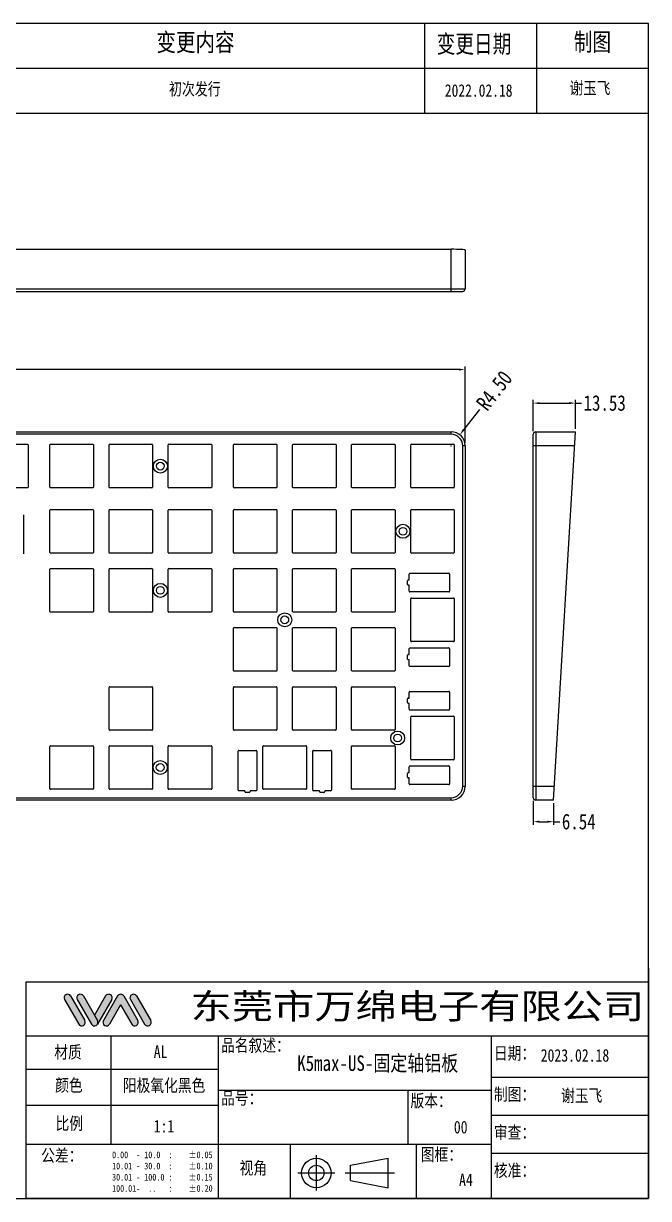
# Model space of a CAD drawing. Header units: inches. Extents: x 544 to 1078, y 439 to 817.
# Drawn here: x 877.4 to 1078.4, y 438.6 to 816.6 of the extents above; entities that cross this region are included whole.
import ezdxf

# ---------------------------------------------------------------- set-up
doc = ezdxf.new("R2010")
doc.units = ezdxf.units.IN
doc.header["$LTSCALE"] = 5
doc.header["$MEASUREMENT"] = 0
doc.header["$PDMODE"] = 3
doc.header["$PDSIZE"] = 0.3125
doc.layers.get('0').update_dxf_attribs({"linetype": 'CONTINUOUS'})
doc.layers.get('Defpoints').update_dxf_attribs({"linetype": 'CONTINUOUS'})
doc.layers.add('图框', color=7, linetype='CONTINUOUS')
doc.layers.add('文字说明', color=2, linetype='CONTINUOUS')
doc.styles.get("Standard").update_dxf_attribs({"font": 'txt', "width": 0.8})
doc.dimstyles.get("Standard").update_dxf_attribs({"dimtxt": 5, "dimasz": 2, "dimexe": 1, "dimexo": 1, "dimgap": 0.09, "dimtad": 0, "dimzin": 4, "dimdsep": 46, "dimtxsty": 'Standard', "dimcen": 0.09, "dimclrd": 5, "dimclre": 5, "dimclrt": 1, "dimadec": 0, "dimazin": 0, "dimtp": 0.01, "dimtm": 0.01, "dimtfac": 1, "dimtofl": 0, "dimtmove": 0, "dimatfit": 3, "dimfxl": 0, "dimtolj": 1, "dimtzin": 4, "dimarcsym": 0})

# ---------------------------------------------------------------- blocks, each defined once
blk = doc.blocks.new('*D4')
at = {"color": 5, "lineweight": -2}
for p, q in [((595.44, 681.72), (595.44, 706.25)), ((597.44, 705.25), (789.54, 705.25)), ((1017.44, 705.25), (825.34, 705.25)), ((1019.44, 681.72), (1019.44, 706.25))]:
    blk.add_line(p, q, dxfattribs=at)
at = {"color": 5}
for points in [[(597.44, 705.58), (597.44, 704.92), (595.44, 705.25)], [(1017.44, 705.58), (1017.44, 704.92), (1019.44, 705.25)]]:
    blk.add_solid(points, dxfattribs=at)
at = {"layer": 'Defpoints', "color": 0}
for p in [(1019.44, 705.25), (595.44, 680.72), (1019.44, 680.72)]:
    blk.add_point(p, dxfattribs=at)
at = {"color": 1, "insert": (807.44, 705.25), "char_height": 5, "attachment_point": 5}
blk.add_mtext('\\A1;424.00%%P0{\\fSimSun|b0|i0|c134|p2;.10}', dxfattribs=at)
blk = doc.blocks.new('*D14')
at = {"color": 5, "lineweight": -2}
for p, q in [((1041.34, 685.42), (1041.34, 695.46)), ((1043.34, 694.46), (1052.87, 694.46)), ((1054.87, 686.22), (1054.87, 695.46)), ((1054.87, 694.46), (1056.87, 694.46))]:
    blk.add_line(p, q, dxfattribs=at)
at = {"color": 5}
for points in [[(1043.34, 694.79), (1043.34, 694.13), (1041.34, 694.46)], [(1052.87, 694.79), (1052.87, 694.13), (1054.87, 694.46)]]:
    blk.add_solid(points, dxfattribs=at)
at = {"layer": 'Defpoints', "color": 0}
for p in [(1054.87, 694.46), (1041.34, 684.42), (1054.87, 685.22)]:
    blk.add_point(p, dxfattribs=at)
at = {"color": 1, "insert": (1064.3, 694.46), "char_height": 5, "attachment_point": 5}
blk.add_mtext('\\A1;13.53', dxfattribs=at)
blk = doc.blocks.new('*D15')
at = {"color": 5, "lineweight": -2}
for p, q in [((1041.34, 566.52), (1041.34, 558.8)), ((1047.88, 565.72), (1047.88, 558.8)), ((1043.34, 559.8), (1045.88, 559.8)), ((1047.88, 559.8), (1049.88, 559.8))]:
    blk.add_line(p, q, dxfattribs=at)
at = {"color": 5}
for points in [[(1043.34, 560.13), (1043.34, 559.47), (1041.34, 559.8)], [(1045.88, 560.13), (1045.88, 559.47), (1047.88, 559.8)]]:
    blk.add_solid(points, dxfattribs=at)
at = {"layer": 'Defpoints', "color": 0}
for p in [(1041.34, 567.52), (1047.88, 566.72), (1047.88, 559.8)]:
    blk.add_point(p, dxfattribs=at)
at = {"color": 1, "insert": (1055.97, 559.8), "char_height": 5, "attachment_point": 5}
blk.add_mtext('\\A1;6.54', dxfattribs=at)
blk = doc.blocks.new('*D16')
at = {"color": 5, "lineweight": -2}
for p, q in [((1024.03, 692.35), (1018.94, 685.84)), ((1014.85, 680.72), (1015.03, 680.72)), ((1014.94, 680.63), (1014.94, 680.81))]:
    blk.add_line(p, q, dxfattribs=at)
at = {"color": 5}
blk.add_solid([(1018.68, 686.05), (1019.2, 685.64), (1017.71, 684.26)], dxfattribs=at)
at = {"layer": 'Defpoints', "color": 0}
for p in [(1017.71, 684.26), (1014.94, 680.72)]:
    blk.add_point(p, dxfattribs=at)
at = {"color": 1, "insert": (1028.8, 698.47), "char_height": 5, "attachment_point": 5, "rotation": 52.0124}
blk.add_mtext('\\A1;R4.50', dxfattribs=at)

msp = doc.modelspace()

# ---------------------------------------------------------------- hatches: boundary and pattern name
at = {"layer": '图框'}
h = msp.add_hatch(color=252, dxfattribs=at)
h.paths.add_polyline_path([(892.602, 503.723, 1), (890.633, 502.592), (895.189, 494.661, 1), (897.158, 495.792)])
h.paths.add_polyline_path([(899.276, 494.661, 1), (901.245, 495.792), (896.689, 503.723, 1), (894.72, 502.592)])
h.paths.add_polyline_path([(908.663, 500.879), (912.234, 494.661, 1), (914.203, 495.792), (909.647, 503.723, 0.5788196), (907.678, 503.723), (903.122, 495.792, 1), (905.091, 494.661)])
h.paths.add_polyline_path([(913.782, 503.723, 1), (911.814, 502.592), (916.37, 494.661, 1), (918.338, 495.792)])
msp.add_hatch(color=1, dxfattribs=at).paths.add_polyline_path([(900.26, 497.506), (901.245, 495.792, -0.2667692), (901.245, 494.661), (905.801, 502.592, 1), (903.832, 503.723)])

# ---------------------------------------------------------------- linework, layer by layer
at = {"color": 7, "linetype": 'Continuous'}
for p, q in [((599.941, 743.938), (1014.941, 743.938)), ((1014.941, 730.404), (1014.941, 743.938)), ((1019.441, 743.673), (1019.441, 731.204)), ((595.441, 731.204), (1019.441, 731.204)), ((596.241, 730.404), (1018.641, 730.404)), ((1041.339, 567.518), (1041.339, 684.418)), ((1042.139, 685.218), (1042.139, 566.718)), ((1042.139, 685.218), (1054.873, 685.218)), ((1047.876, 566.718), (1054.873, 685.218)), ((1054.608, 680.718), (1041.339, 680.718)), ((1041.339, 571.218), (1048.142, 571.218)), ((1047.876, 566.718), (1042.139, 566.718))]:
    msp.add_line(p, q, dxfattribs=at)
at = {"color": 4, "linetype": 'Continuous'}
for p, q in [((599.941, 685.218), (1014.941, 685.218)), ((1014.941, 684.418), (599.941, 684.418)), ((1014.941, 684.418), (1014.941, 685.218)), ((865.141, 681.218), (878.741, 681.218)), ((878.941, 681.018), (878.941, 667.418)), ((885.941, 667.418), (885.941, 681.018)), ((886.141, 681.218), (899.741, 681.218)), ((899.941, 681.018), (899.941, 667.418)), ((904.941, 667.418), (904.941, 681.018)), ((905.141, 681.218), (918.741, 681.218)), ((918.941, 681.018), (918.941, 667.418)), ((923.941, 667.418), (923.941, 681.018)), ((924.141, 681.218), (937.741, 681.218)), ((937.941, 681.018), (937.941, 667.418)), ((944.941, 667.418), (944.941, 681.018)), ((945.141, 681.218), (958.741, 681.218)), ((958.941, 681.018), (958.941, 667.418)), ((963.941, 667.418), (963.941, 681.018)), ((964.141, 681.218), (977.741, 681.218)), ((977.941, 681.018), (977.941, 667.418)), ((982.941, 667.418), (982.941, 681.018)), ((983.141, 681.218), (996.741, 681.218)), ((996.941, 681.018), (996.941, 667.418)), ((1001.941, 667.418), (1001.941, 681.018)), ((1002.141, 681.218), (1015.741, 681.218)), ((1015.941, 681.018), (1015.941, 667.418)), ((1019.441, 680.718), (1018.641, 680.718)), ((1018.641, 571.218), (1018.641, 680.718)), ((1019.441, 680.718), (1019.441, 571.218)), ((878.741, 667.218), (865.141, 667.218)), ((899.741, 667.218), (886.141, 667.218)), ((918.741, 667.218), (905.141, 667.218)), ((937.741, 667.218), (924.141, 667.218)), ((958.741, 667.218), (945.141, 667.218)), ((977.741, 667.218), (964.141, 667.218)), ((996.741, 667.218), (983.141, 667.218)), ((1015.741, 667.218), (1002.141, 667.218)), ((877.441, 658.468), (877.441, 645.968)), ((885.941, 646.418), (885.941, 660.018)), ((886.141, 660.218), (899.741, 660.218)), ((899.941, 660.018), (899.941, 646.418)), ((904.941, 646.418), (904.941, 660.018)), ((905.141, 660.218), (918.741, 660.218)), ((918.941, 660.018), (918.941, 646.418)), ((923.941, 646.418), (923.941, 660.018)), ((924.141, 660.218), (937.741, 660.218)), ((937.941, 660.018), (937.941, 646.418)), ((944.941, 646.418), (944.941, 660.018)), ((945.141, 660.218), (958.741, 660.218)), ((958.941, 660.018), (958.941, 646.418)), ((963.941, 646.418), (963.941, 660.018)), ((964.141, 660.218), (977.741, 660.218)), ((977.941, 660.018), (977.941, 646.418)), ((982.941, 646.418), (982.941, 660.018)), ((983.141, 660.218), (996.741, 660.218)), ((996.941, 660.018), (996.941, 646.418)), ((1001.941, 646.418), (1001.941, 660.018)), ((1002.141, 660.218), (1015.741, 660.218)), ((1015.941, 660.018), (1015.941, 646.418)), ((899.741, 646.218), (886.141, 646.218)), ((918.741, 646.218), (905.141, 646.218)), ((937.741, 646.218), (924.141, 646.218)), ((958.741, 646.218), (945.141, 646.218)), ((977.741, 646.218), (964.141, 646.218)), ((996.741, 646.218), (983.141, 646.218)), ((1015.741, 646.218), (1002.141, 646.218)), ((885.941, 627.418), (885.941, 641.018)), ((886.141, 641.218), (899.741, 641.218)), ((899.941, 641.018), (899.941, 627.418)), ((904.941, 627.418), (904.941, 641.018)), ((905.141, 641.218), (918.741, 641.218)), ((918.941, 641.018), (918.941, 627.418)), ((923.941, 627.418), (923.941, 641.018)), ((924.141, 641.218), (937.741, 641.218)), ((937.941, 641.018), (937.941, 627.418)), ((944.941, 627.418), (944.941, 641.018)), ((945.141, 641.218), (958.741, 641.218)), ((958.941, 641.018), (958.941, 627.418)), ((963.941, 627.418), (963.941, 641.018)), ((964.141, 641.218), (977.741, 641.218)), ((977.941, 641.018), (977.941, 627.418)), ((982.941, 627.418), (982.941, 641.018)), ((983.141, 641.218), (996.741, 641.218)), ((996.941, 641.018), (996.941, 627.418)), ((1001.441, 637.568), (1001.441, 639.468)), ((1001.691, 639.718), (1014.191, 639.718)), ((1014.441, 639.468), (1014.441, 633.968)), ((1000.941, 636.118), (1000.941, 637.318)), ((1001.191, 637.568), (1001.441, 637.568)), ((1001.441, 635.868), (1001.191, 635.868)), ((1001.441, 633.968), (1001.441, 635.868)), ((1014.191, 633.718), (1001.691, 633.718)), ((1001.941, 617.918), (1001.941, 631.518)), ((1002.141, 631.718), (1015.741, 631.718)), ((1015.941, 631.518), (1015.941, 617.918)), ((899.741, 627.218), (886.141, 627.218)), ((918.741, 627.218), (905.141, 627.218)), ((937.741, 627.218), (924.141, 627.218)), ((958.741, 627.218), (945.141, 627.218)), ((977.741, 627.218), (964.141, 627.218)), ((996.741, 627.218), (983.141, 627.218)), ((944.941, 608.418), (944.941, 622.018)), ((945.141, 622.218), (958.741, 622.218)), ((958.941, 622.018), (958.941, 608.418)), ((963.941, 608.418), (963.941, 622.018)), ((964.141, 622.218), (977.741, 622.218)), ((977.941, 622.018), (977.941, 608.418)), ((982.941, 608.418), (982.941, 622.018)), ((983.141, 622.218), (996.741, 622.218)), ((996.941, 622.018), (996.941, 608.418)), ((1015.741, 617.718), (1002.141, 617.718)), ((1000.941, 612.118), (1000.941, 613.318)), ((1001.191, 613.568), (1001.441, 613.568)), ((1001.441, 613.568), (1001.441, 615.468)), ((1001.691, 615.718), (1014.191, 615.718)), ((1014.441, 615.468), (1014.441, 609.968)), ((1001.441, 611.868), (1001.191, 611.868)), ((1001.441, 609.968), (1001.441, 611.868)), ((1014.191, 609.718), (1001.691, 609.718)), ((958.741, 608.218), (945.141, 608.218)), ((977.741, 608.218), (964.141, 608.218)), ((996.741, 608.218), (983.141, 608.218)), ((904.941, 589.418), (904.941, 603.018)), ((905.141, 603.218), (918.741, 603.218)), ((918.941, 603.018), (918.941, 589.418)), ((944.941, 589.418), (944.941, 603.018)), ((945.141, 603.218), (958.741, 603.218)), ((958.941, 603.018), (958.941, 589.418)), ((963.941, 589.418), (963.941, 603.018)), ((964.141, 603.218), (977.741, 603.218)), ((977.941, 603.018), (977.941, 589.418)), ((982.941, 589.418), (982.941, 603.018)), ((983.141, 603.218), (996.741, 603.218)), ((996.941, 603.018), (996.941, 589.418)), ((1001.441, 599.568), (1001.441, 601.468)), ((1001.691, 601.718), (1014.191, 601.718)), ((1014.441, 601.468), (1014.441, 595.968)), ((1000.941, 598.118), (1000.941, 599.318)), ((1001.191, 599.568), (1001.441, 599.568)), ((1001.441, 597.868), (1001.191, 597.868)), ((1001.441, 595.968), (1001.441, 597.868)), ((1014.191, 595.718), (1001.691, 595.718)), ((1001.941, 579.918), (1001.941, 593.518)), ((1002.141, 593.718), (1015.741, 593.718)), ((1015.941, 593.518), (1015.941, 579.918)), ((918.741, 589.218), (905.141, 589.218)), ((958.741, 589.218), (945.141, 589.218)), ((977.741, 589.218), (964.141, 589.218)), ((996.741, 589.218), (983.141, 589.218)), ((885.941, 570.418), (885.941, 584.018)), ((886.141, 584.218), (899.741, 584.218)), ((899.941, 584.018), (899.941, 570.418)), ((904.941, 570.418), (904.941, 584.018)), ((905.141, 584.218), (918.741, 584.218)), ((918.941, 584.018), (918.941, 570.418)), ((923.941, 570.418), (923.941, 584.018)), ((924.141, 584.218), (937.741, 584.218)), ((937.941, 584.018), (937.941, 570.418)), ((946.441, 569.968), (946.441, 582.468)), ((946.691, 582.718), (952.191, 582.718)), ((952.441, 582.468), (952.441, 569.968)), ((954.441, 570.418), (954.441, 584.018)), ((954.641, 584.218), (968.241, 584.218)), ((968.441, 584.018), (968.441, 570.418)), ((970.441, 569.968), (970.441, 582.468)), ((970.691, 582.718), (976.191, 582.718)), ((976.441, 582.468), (976.441, 569.968)), ((982.941, 570.418), (982.941, 584.018)), ((983.141, 584.218), (996.741, 584.218)), ((996.941, 584.018), (996.941, 570.418)), ((1015.741, 579.718), (1002.141, 579.718)), ((1000.941, 574.118), (1000.941, 575.318)), ((1001.191, 575.568), (1001.441, 575.568)), ((1001.441, 575.568), (1001.441, 577.468)), ((1001.691, 577.718), (1014.191, 577.718)), ((1014.441, 577.468), (1014.441, 571.968)), ((1001.441, 573.868), (1001.191, 573.868)), ((1001.441, 571.968), (1001.441, 573.868)), ((1014.191, 571.718), (1001.691, 571.718)), ((1018.641, 571.218), (1019.441, 571.218)), ((599.941, 567.518), (1014.941, 567.518)), ((899.741, 570.218), (886.141, 570.218)), ((918.741, 570.218), (905.141, 570.218)), ((937.741, 570.218), (924.141, 570.218)), ((948.591, 569.718), (946.691, 569.718)), ((948.591, 569.468), (948.591, 569.718)), ((950.041, 569.218), (948.841, 569.218)), ((952.191, 569.718), (950.291, 569.718)), ((950.291, 569.718), (950.291, 569.468)), ((968.241, 570.218), (954.641, 570.218)), ((972.591, 569.718), (970.691, 569.718)), ((972.591, 569.468), (972.591, 569.718)), ((974.041, 569.218), (972.841, 569.218)), ((976.191, 569.718), (974.291, 569.718)), ((974.291, 569.718), (974.291, 569.468)), ((996.741, 570.218), (983.141, 570.218)), ((1014.941, 566.718), (1014.941, 567.518)), ((1014.941, 566.718), (599.941, 566.718))]:
    msp.add_line(p, q, dxfattribs=at)
for centre, radius in [((921.441, 674.181), 2.25), ((921.441, 674.181), 1.25), ((999.441, 653.218), 2.25), ((999.441, 653.218), 1.25), ((921.441, 634.218), 2.25), ((921.441, 634.218), 1.25), ((961.441, 624.718), 2.25), ((961.441, 624.718), 1.25), ((997.741, 586.718), 2.25), ((997.741, 586.718), 1.25), ((921.396, 577.218), 2.25), ((921.396, 577.218), 1.25)]:
    msp.add_circle(centre, radius, dxfattribs=at)
at = {"color": 7, "linetype": 'Continuous'}
for centre, start, end in [((1018.641, 731.204), 270, 0), ((1042.139, 684.418), 90, 180), ((1042.139, 567.518), 180, 270)]:
    msp.add_arc(centre, 0.8, start, end, dxfattribs=at)
at = {"color": 4, "linetype": 'Continuous'}
for centre, radius, start, end in [((1014.941, 680.718), 4.5, 0, 90), ((1014.941, 680.718), 3.7, 0, 90), ((878.741, 681.018), 0.2, 0, 90), ((886.141, 681.018), 0.2, 90, 180), ((899.741, 681.018), 0.2, 0, 90), ((905.141, 681.018), 0.2, 90, 180), ((918.741, 681.018), 0.2, 0, 90), ((924.141, 681.018), 0.2, 90, 180), ((937.741, 681.018), 0.2, 0, 90), ((945.141, 681.018), 0.2, 90, 180), ((958.741, 681.018), 0.2, 0, 90), ((964.141, 681.018), 0.2, 90, 180), ((977.741, 681.018), 0.2, 0, 90), ((983.141, 681.018), 0.2, 90, 180), ((996.741, 681.018), 0.2, 0, 90), ((1002.141, 681.018), 0.2, 90, 180), ((1015.741, 681.018), 0.2, 0, 90), ((878.741, 667.418), 0.2, 270, 0), ((886.141, 667.418), 0.2, 180, 270), ((899.741, 667.418), 0.2, 270, 0), ((905.141, 667.418), 0.2, 180, 270), ((918.741, 667.418), 0.2, 270, 0), ((924.141, 667.418), 0.2, 180, 270), ((937.741, 667.418), 0.2, 270, 0), ((945.141, 667.418), 0.2, 180, 270), ((958.741, 667.418), 0.2, 270, 0), ((964.141, 667.418), 0.2, 180, 270), ((977.741, 667.418), 0.2, 270, 0), ((983.141, 667.418), 0.2, 180, 270), ((996.741, 667.418), 0.2, 270, 0), ((1002.141, 667.418), 0.2, 180, 270), ((1015.741, 667.418), 0.2, 270, 0), ((886.141, 660.018), 0.2, 90, 180), ((899.741, 660.018), 0.2, 0, 90), ((905.141, 660.018), 0.2, 90, 180), ((918.741, 660.018), 0.2, 0, 90), ((924.141, 660.018), 0.2, 90, 180), ((937.741, 660.018), 0.2, 0, 90), ((945.141, 660.018), 0.2, 90, 180), ((958.741, 660.018), 0.2, 0, 90), ((964.141, 660.018), 0.2, 90, 180), ((977.741, 660.018), 0.2, 0, 90), ((983.141, 660.018), 0.2, 90, 180), ((996.741, 660.018), 0.2, 0, 90), ((1002.141, 660.018), 0.2, 90, 180), ((1015.741, 660.018), 0.2, 0, 90), ((886.141, 646.418), 0.2, 180, 270), ((899.741, 646.418), 0.2, 270, 0), ((905.141, 646.418), 0.2, 180, 270), ((918.741, 646.418), 0.2, 270, 0), ((924.141, 646.418), 0.2, 180, 270), ((937.741, 646.418), 0.2, 270, 0), ((945.141, 646.418), 0.2, 180, 270), ((958.741, 646.418), 0.2, 270, 0), ((964.141, 646.418), 0.2, 180, 270), ((977.741, 646.418), 0.2, 270, 0), ((983.141, 646.418), 0.2, 180, 270), ((996.741, 646.418), 0.2, 270, 0), ((1002.141, 646.418), 0.2, 180, 270), ((1015.741, 646.418), 0.2, 270, 0), ((886.141, 641.018), 0.2, 90, 180), ((899.741, 641.018), 0.2, 0, 90), ((905.141, 641.018), 0.2, 90, 180), ((918.741, 641.018), 0.2, 0, 90), ((924.141, 641.018), 0.2, 90, 180), ((937.741, 641.018), 0.2, 0, 90), ((945.141, 641.018), 0.2, 90, 180), ((958.741, 641.018), 0.2, 0, 90), ((964.141, 641.018), 0.2, 90, 180), ((977.741, 641.018), 0.2, 0, 90), ((983.141, 641.018), 0.2, 90, 180), ((996.741, 641.018), 0.2, 0, 90), ((1001.691, 639.468), 0.25, 90, 180), ((1014.191, 639.468), 0.25, 0, 90), ((1001.191, 637.318), 0.25, 90, 180), ((1001.191, 636.118), 0.25, 180, 270), ((1001.691, 633.968), 0.25, 180, 270), ((1002.141, 631.518), 0.2, 90, 180), ((1014.191, 633.968), 0.25, 270, 0), ((1015.741, 631.518), 0.2, 0, 90), ((886.141, 627.418), 0.2, 180, 270), ((899.741, 627.418), 0.2, 270, 0), ((905.141, 627.418), 0.2, 180, 270), ((918.741, 627.418), 0.2, 270, 0), ((924.141, 627.418), 0.2, 180, 270), ((937.741, 627.418), 0.2, 270, 0), ((945.141, 627.418), 0.2, 180, 270), ((958.741, 627.418), 0.2, 270, 0), ((964.141, 627.418), 0.2, 180, 270), ((977.741, 627.418), 0.2, 270, 0), ((983.141, 627.418), 0.2, 180, 270), ((996.741, 627.418), 0.2, 270, 0), ((945.141, 622.018), 0.2, 90, 180), ((958.741, 622.018), 0.2, 0, 90), ((964.141, 622.018), 0.2, 90, 180), ((977.741, 622.018), 0.2, 0, 90), ((983.141, 622.018), 0.2, 90, 180), ((996.741, 622.018), 0.2, 0, 90), ((1002.141, 617.918), 0.2, 180, 270), ((1015.741, 617.918), 0.2, 270, 0), ((1001.191, 613.318), 0.25, 90, 180), ((1001.691, 615.468), 0.25, 90, 180), ((1014.191, 615.468), 0.25, 0, 90), ((1001.191, 612.118), 0.25, 180, 270), ((1001.691, 609.968), 0.25, 180, 270), ((1014.191, 609.968), 0.25, 270, 0), ((945.141, 608.418), 0.2, 180, 270), ((958.741, 608.418), 0.2, 270, 0), ((964.141, 608.418), 0.2, 180, 270), ((977.741, 608.418), 0.2, 270, 0), ((983.141, 608.418), 0.2, 180, 270), ((996.741, 608.418), 0.2, 270, 0), ((905.141, 603.018), 0.2, 90, 180), ((918.741, 603.018), 0.2, 0, 90), ((945.141, 603.018), 0.2, 90, 180), ((958.741, 603.018), 0.2, 0, 90), ((964.141, 603.018), 0.2, 90, 180), ((977.741, 603.018), 0.2, 0, 90), ((983.141, 603.018), 0.2, 90, 180), ((996.741, 603.018), 0.2, 0, 90), ((1001.691, 601.468), 0.25, 90, 180), ((1014.191, 601.468), 0.25, 0, 90), ((1001.191, 599.318), 0.25, 90, 180), ((1001.191, 598.118), 0.25, 180, 270), ((1001.691, 595.968), 0.25, 180, 270), ((1002.141, 593.518), 0.2, 90, 180), ((1014.191, 595.968), 0.25, 270, 0), ((1015.741, 593.518), 0.2, 0, 90), ((905.141, 589.418), 0.2, 180, 270), ((918.741, 589.418), 0.2, 270, 0), ((945.141, 589.418), 0.2, 180, 270), ((958.741, 589.418), 0.2, 270, 0), ((964.141, 589.418), 0.2, 180, 270), ((977.741, 589.418), 0.2, 270, 0), ((983.141, 589.418), 0.2, 180, 270), ((996.741, 589.418), 0.2, 270, 0), ((886.141, 584.018), 0.2, 90, 180), ((899.741, 584.018), 0.2, 0, 90), ((905.141, 584.018), 0.2, 90, 180), ((918.741, 584.018), 0.2, 0, 90), ((924.141, 584.018), 0.2, 90, 180), ((937.741, 584.018), 0.2, 0, 90), ((946.691, 582.468), 0.25, 90, 180), ((952.191, 582.468), 0.25, 0, 90), ((954.641, 584.018), 0.2, 90, 180), ((968.241, 584.018), 0.2, 0, 90), ((970.691, 582.468), 0.25, 90, 180), ((976.191, 582.468), 0.25, 0, 90), ((983.141, 584.018), 0.2, 90, 180), ((996.741, 584.018), 0.2, 0, 90), ((1002.141, 579.918), 0.2, 180, 270), ((1015.741, 579.918), 0.2, 270, 0), ((1001.191, 575.318), 0.25, 90, 180), ((1001.691, 577.468), 0.25, 90, 180), ((1014.191, 577.468), 0.25, 0, 90), ((1001.191, 574.118), 0.25, 180, 270), ((1001.691, 571.968), 0.25, 180, 270), ((1014.191, 571.968), 0.25, 270, 0), ((1014.941, 571.218), 4.5, 270, 0), ((1014.941, 571.218), 3.7, 270, 0), ((886.141, 570.418), 0.2, 180, 270), ((899.741, 570.418), 0.2, 270, 0), ((905.141, 570.418), 0.2, 180, 270), ((918.741, 570.418), 0.2, 270, 0), ((924.141, 570.418), 0.2, 180, 270), ((937.741, 570.418), 0.2, 270, 0), ((946.691, 569.968), 0.25, 180, 270), ((948.841, 569.468), 0.25, 180, 270), ((950.041, 569.468), 0.25, 270, 0), ((952.191, 569.968), 0.25, 270, 0), ((954.641, 570.418), 0.2, 180, 270), ((968.241, 570.418), 0.2, 270, 0), ((970.691, 569.968), 0.25, 180, 270), ((972.841, 569.468), 0.25, 180, 270), ((974.041, 569.468), 0.25, 270, 0), ((976.191, 569.968), 0.25, 270, 0), ((983.141, 570.418), 0.2, 180, 270), ((996.741, 570.418), 0.2, 270, 0)]:
    msp.add_arc(centre, radius, start, end, dxfattribs=at)
at = {"color": 7, "linetype": 'Continuous'}
msp.add_ellipse((1014.941, 743.673), major_axis=(4.5, 0), ratio=0.0590456, start_param=6.2831853, end_param=7.8539816, dxfattribs=at)
at = {"layer": '图框'}
for p, q in [((1006.386, 816.575), (1006.386, 787.775)), ((1042.386, 816.575), (1042.386, 787.775)), ((835.386, 802.175), (1078.386, 802.175)), ((835.386, 787.775), (1078.386, 787.775)), ((1078.386, 512.689), (1078.386, 438.575)), ((878.287, 438.575), (878.287, 508.285)), ((878.287, 508.285), (1078.386, 508.285)), ((892.602, 503.723), (897.158, 495.792)), ((896.689, 503.723), (901.245, 495.792)), ((903.832, 503.723), (900.26, 497.506)), ((907.678, 503.723), (903.122, 495.792)), ((909.647, 503.723), (914.203, 495.792)), ((913.782, 503.723), (918.338, 495.792)), ((890.633, 502.592), (895.189, 494.661)), ((894.72, 502.592), (899.276, 494.661)), ((905.801, 502.592), (901.245, 494.661)), ((908.663, 500.879), (905.091, 494.661)), ((908.663, 500.879), (912.234, 494.661)), ((911.814, 502.592), (916.37, 494.661)), ((878.287, 490.858), (1078.386, 490.858)), ((905.596, 456.003), (905.596, 490.858)), ((940.15, 438.575), (940.15, 490.858)), ((1027.877, 438.575), (1027.877, 490.858)), ((878.287, 480.191), (940.15, 480.191)), ((1027.877, 477.644), (1078.386, 477.644)), ((940.15, 473.43), (1027.877, 473.43)), ((1001.051, 473.43), (1001.051, 456.003)), ((878.287, 468.563), (940.15, 468.563)), ((1027.877, 465.377), (1078.386, 465.377)), ((878.287, 456.003), (1027.877, 456.003)), ((963.152, 456.003), (963.152, 438.575)), ((1003.718, 456.003), (1003.718, 438.575)), ((971.591, 441.145), (971.591, 452.539)), ((982.538, 449.265), (994.725, 451.522)), ((994.725, 442.058), (994.725, 451.522)), ((1027.877, 453.11), (1078.386, 453.11)), ((965.657, 446.79), (977.495, 446.79)), ((980.854, 446.79), (996.711, 446.79)), ((982.538, 444.315), (982.538, 449.265)), ((982.538, 444.315), (994.725, 442.058)), ((1078.386, 438.575), (878.287, 438.575))]:
    msp.add_line(p, q, dxfattribs=at)
msp.add_lwpolyline([(543.786, 438.575), (1078.386, 438.575), (1078.386, 816.575), (543.786, 816.575)], close=True, dxfattribs=at)
for radius in [4.732, 2.475]:
    msp.add_circle((971.591, 446.79), radius, dxfattribs=at)
for centre, start, end in [((891.617, 503.158), 29.8738, 209.8738), ((895.704, 503.158), 29.8738, 209.8738), ((904.816, 503.158), 330.1262, 150.1262), ((908.663, 503.158), 29.8738, 150.1262), ((912.798, 503.158), 29.8738, 209.8738), ((896.173, 495.226), 209.8738, 29.8738), ((900.26, 495.226), 209.8738, 29.8738), ((904.107, 495.226), 150.1262, 330.1262), ((913.219, 495.226), 209.8738, 29.8738), ((917.354, 495.226), 209.8738, 29.8738)]:
    msp.add_arc(centre, 1.135, start, end, dxfattribs=at)

# ---------------------------------------------------------------- texts
at = {"layer": '图框', "attachment_point": 1}
for s, insert, char_height, width in [('{\\fSimSun|b0|i0|c134|p2;变更内容}', (920.161, 813.414), 5.76, 104.87274), ('变更日期', (1010.301, 812.899), 5.76, 56.00208), ('制图', (1054.38, 813.524), 5.76, 34.70165), ('{\\fMicrosoft YaHei|b0|i0|c134|p34;\\W1.2;东莞市万绵电子有限公司}', (931.158, 504.478), 8.1, 159.23089)]:
    msp.add_mtext(s, dxfattribs=dict(at, insert=insert, char_height=char_height, width=width))
at = {"layer": '图框', "lineweight": 0, "attachment_point": 1}
for s, insert, char_height, width in [('{\\fSimSun|b0|i0|c134|p54;\\C4;材质}', (887.331, 487.692), 4.05, 40.65068), ('{\\fSimSun|b0|i0|c134|p54;\\C4;AL}', (919.316, 487.833), 4.05, 40.65068), ('{\\fSimSun|b0|i0|c134|p54;\\C4;品名叙述：}', (940.954, 489.879), 4.05, 40.65068), ('{\\fSimSun|b0|i0|c134|p54;\\C4;日期：}', (1028.681, 487.356), 4.05, 40.65068), ('{\\fSimSun|b0|i0|c134|p50;\\C4;K5max-US-固定轴铝板}', (965.433, 484.61), 5, 59.484), ('{\\fSimSun|b0|i0|c134|p54;\\C4;2023.02.18}', (1043.729, 486.644), 4.05, 40.65068), ('{\\fSimSun|b0|i0|c134|p54;\\C4;颜色}', (887.614, 477.048), 4.05, 40.65068), ('{\\fSimSun|b0|i0|c134|p54;\\C4;阳极氧化黑色}', (909.382, 477), 4.05, 40.65068), ('{\\fSimSun|b0|i0|c134|p54;\\C4;品号：}', (940.954, 472.903), 4.05, 40.65068), ('{\\fSimSun|b0|i0|c134|p54;\\C4;版本：}', (1001.855, 472.039), 4.05, 40.65068), ('{\\fSimSun|b0|i0|c134|p54;\\C4;制图：}', (1028.681, 474.143), 4.05, 40.65068), ('{\\fSimSun|b0|i0|c134|p54;\\C4;谢玉飞}', (1050.274, 473.714), 4.05, 40.65068), ('{\\fSimSun|b0|i0|c134|p54;\\C4;比例}', (887.755, 464.753), 4.05, 40.65068), ('{\\fSimSun|b0|i0|c134|p54;\\C4;1:1}', (919.305, 463.866), 4.05, 40.65068), ('{\\fSimSun|b0|i0|c134|p54;\\C4;00}', (1015.804, 463.563), 4.05, 40.65068), ('{\\fSimSun|b0|i0|c134|p54;\\C4;审查：}', (1028.681, 461.876), 4.05, 40.65068), ('{\\fSimSun|b0|i0|c134|p54;\\C4;公差：}', (883.121, 454.444), 4.05, 40.65068), ('{\\fSimSun|b0|i0|c134|p54;\\C4;图框：}', (1005.165, 454.747), 4.05, 40.65068), ('{\\fSimSun|b0|i0|c134|p54;\\C4;视角}', (946.923, 450.415), 4.05, 40.65068), ('{\\fSimSun|b0|i0|c134|p54;\\C4;核准：}', (1028.681, 449.608), 4.05, 40.65068), ('{\\fSimSun|b0|i0|c134|p54;\\C4;A4}', (1017.477, 446.604), 4.05, 40.65068)]:
    msp.add_mtext(s, dxfattribs=dict(at, insert=insert, char_height=char_height, width=width))
at = {"layer": '图框', "color": 4, "insert": (905.926, 453.708), "char_height": 2.16, "width": 68.44904, "attachment_point": 1}
msp.add_mtext('{\\fSimSun|b0|i0|c134|p2;0.00  - 10.0  :    %%P0.05\\P10.01 - 30.0  :    %%P0.10\\P30.01 - 100.0 :    %%P0.15\\P100.01-  ..   :    %%P0.20}', dxfattribs=at)
at = {"layer": '文字说明', "char_height": 4, "attachment_point": 1}
for s, insert, width in [('初次发行', (924.203, 797.51), 57.35661), ('{\\fSimSun|b0|i0|c134|p2;谢玉飞}', (1053.023, 797.82), 32.89774), ('2022.02.18', (1012.902, 797.025), 32.89774)]:
    msp.add_mtext(s, dxfattribs=dict(at, insert=insert, width=width))

# ---------------------------------------------------------------- dimensions: what is measured, and where the dimension line sits
at = {"color": 1}
dim = msp.add_linear_dim(base=(1019.441, 705.251), p1=(595.441, 680.718), p2=(1019.441, 680.718), text='<>%%P0{\\fSimSun|b0|i0|c134|p2;.10}', dimstyle='Standard', dxfattribs=at)
dim.commit()
dim.dimension.update_dxf_attribs({"geometry": '*D4', "text_midpoint": (807.441, 705.251), "dimtype": 160})
dim = msp.add_radius_dim(center=(1014.941, 680.718), mpoint=(1017.711, 684.265), dimstyle='Standard', dxfattribs=at)
dim.commit()
dim.dimension.update_dxf_attribs({"geometry": '*D16', "text_midpoint": (1028.802, 698.466), "dimtype": 164})
for base, p1, p2, picture, middle in [((1054.873, 694.458), (1041.339, 684.418), (1054.873, 685.218), '*D14', (1064.297, 694.458)), ((1047.876, 559.799), (1041.339, 567.518), (1047.876, 566.718), '*D15', (1055.966, 559.799))]:
    dim = msp.add_linear_dim(base=base, p1=p1, p2=p2, dimstyle='Standard', dxfattribs=at)
    dim.commit()
    dim.dimension.update_dxf_attribs({"geometry": picture, "text_midpoint": middle})

doc.saveas('drawing.dxf')
